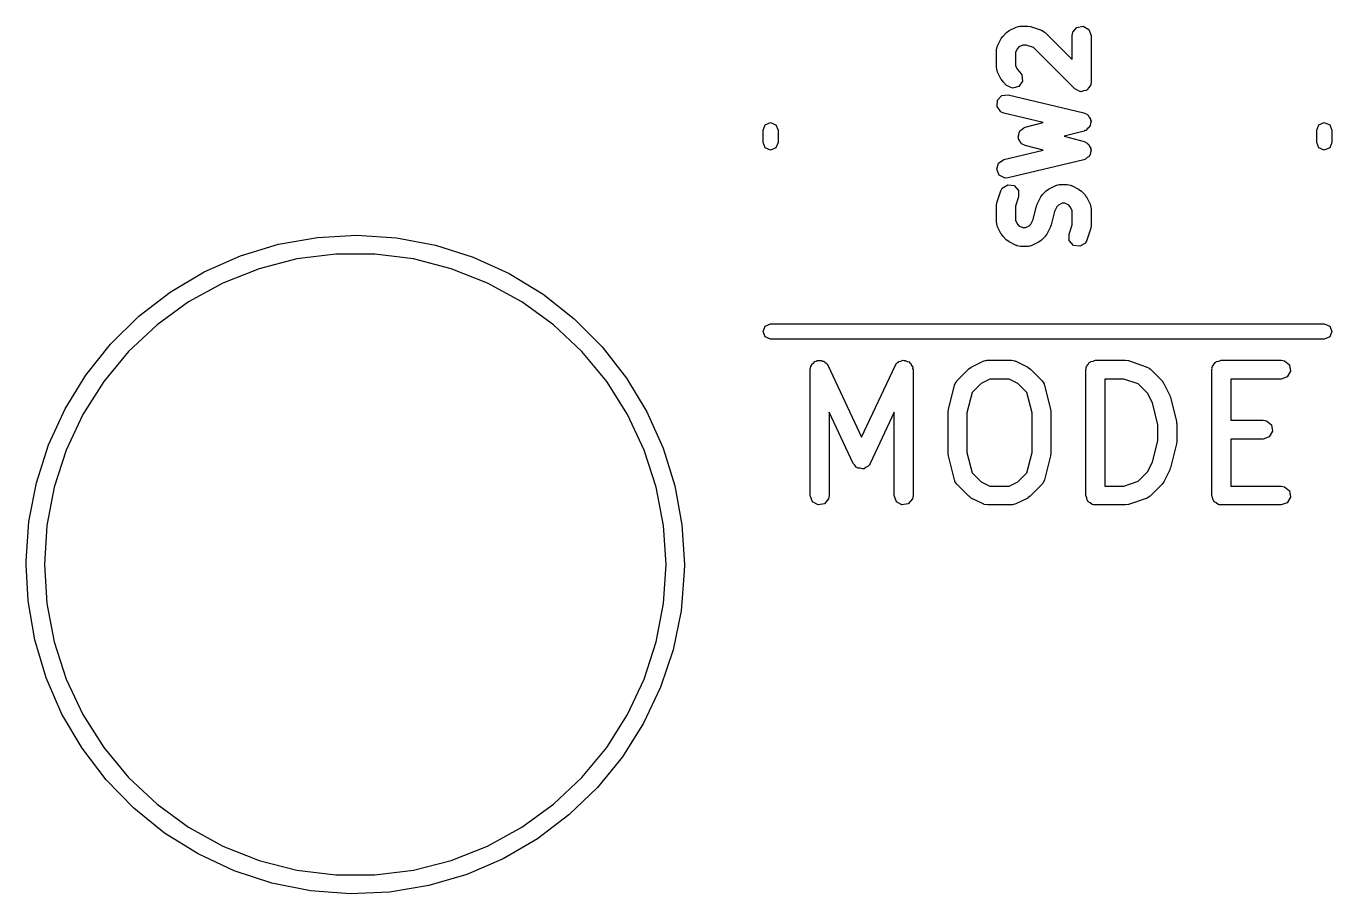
# Model space of a CAD drawing. Extents: x 83.3 to 116.7, y -116.6 to -83.3.
# Drawn here: x 83.39 to 93.76, y -116.61 to -109.72 of the extents above; entities that cross this region are included whole.
import ezdxf

# ---------------------------------------------------------------- set-up
doc = ezdxf.new("R2010")
doc.units = 0
doc.layers.add('BLACK', color=7, linetype='CONTINUOUS')

msp = doc.modelspace()

# ---------------------------------------------------------------- linework, layer by layer
at = {"layer": 'BLACK', "linetype": 'CONTINUOUS'}
for p, q in [((91.1755, -109.776), (91.1939, -109.763)), ((91.1939, -109.763), (91.195, -109.761)), ((91.195, -109.761), (91.2522, -109.733)), ((91.2522, -109.733), (91.2771, -109.725)), ((91.2771, -109.725), (91.2815, -109.727)), ((91.2815, -109.727), (91.2857, -109.725)), ((91.2857, -109.725), (91.3429, -109.725)), ((91.3429, -109.725), (91.3649, -109.729)), ((91.3649, -109.729), (91.3666, -109.729)), ((91.3666, -109.729), (91.4523, -109.757)), ((91.4523, -109.757), (91.4752, -109.77)), ((91.701, -109.774), (91.7339, -109.735)), ((91.7339, -109.735), (91.7845, -109.726)), ((91.7845, -109.726), (91.8289, -109.752)), ((91.8289, -109.752), (91.8464, -109.8)), ((91.1043, -109.881), (91.1329, -109.824)), ((91.1329, -109.824), (91.1463, -109.806)), ((91.1463, -109.806), (91.147, -109.804)), ((91.147, -109.804), (91.1755, -109.776)), ((91.4752, -109.77), (91.4775, -109.774)), ((91.4775, -109.774), (91.4816, -109.776)), ((91.4816, -109.776), (91.6964, -109.99)), ((91.6964, -109.8), (91.701, -109.774)), ((91.6964, -109.99), (91.6964, -109.8)), ((91.8464, -109.8), (91.8464, -110.171)), ((91.0964, -109.914), (91.101, -109.889)), ((91.0964, -110.057), (91.0964, -109.914)), ((91.101, -109.889), (91.1038, -109.885)), ((91.1038, -109.885), (91.1043, -109.881)), ((91.2616, -109.902), (91.2464, -109.932)), ((91.2464, -109.932), (91.2464, -110.039)), ((91.273, -109.89), (91.2616, -109.902)), ((91.3034, -109.875), (91.273, -109.89)), ((91.3307, -109.875), (91.3034, -109.875)), ((91.3881, -109.894), (91.3307, -109.875)), ((91.7184, -110.224), (91.3881, -109.894)), ((91.098, -110.061), (91.0964, -110.057)), ((91.0969, -110.066), (91.098, -110.061)), ((91.1043, -110.091), (91.0969, -110.066)), ((91.2464, -110.039), (91.2616, -110.07)), ((91.2616, -110.07), (91.2816, -110.09)), ((91.1329, -110.148), (91.1043, -110.091)), ((91.1341, -110.149), (91.1329, -110.148)), ((91.147, -110.167), (91.1341, -110.149)), ((91.1755, -110.196), (91.147, -110.167)), ((91.301, -110.162), (91.2716, -110.204)), ((91.2816, -110.09), (91.2965, -110.111)), ((91.2965, -110.111), (91.301, -110.162)), ((91.8464, -110.171), (91.8436, -110.188)), ((91.1026, -110.313), (91.1378, -110.276)), ((91.1378, -110.276), (91.1888, -110.27)), ((91.222, -110.218), (91.1755, -110.196)), ((91.1888, -110.27), (91.7888, -110.413)), ((91.2716, -110.204), (91.222, -110.218)), ((91.7388, -110.234), (91.7184, -110.224)), ((91.7584, -110.245), (91.7388, -110.234)), ((91.7618, -110.245), (91.7584, -110.245)), ((91.7649, -110.246), (91.7618, -110.245)), ((91.7867, -110.24), (91.7649, -110.246)), ((91.8089, -110.236), (91.7867, -110.24)), ((91.8111, -110.234), (91.8089, -110.236)), ((91.8144, -110.233), (91.8111, -110.234)), ((91.8274, -110.214), (91.8144, -110.233)), ((91.8419, -110.197), (91.8274, -110.214)), ((91.8427, -110.192), (91.8419, -110.197)), ((91.8439, -110.191), (91.8427, -110.192)), ((91.8436, -110.188), (91.8439, -110.191)), ((91.0996, -110.364), (91.1026, -110.313)), ((91.1302, -110.405), (91.0996, -110.364)), ((89.2576, -110.508), (89.3, -110.49)), ((89.3, -110.49), (89.3424, -110.508)), ((91.1541, -110.416), (91.1302, -110.405)), ((91.4649, -110.49), (91.1541, -110.416)), ((91.3235, -110.528), (91.4649, -110.49)), ((91.7888, -110.413), (91.8127, -110.423)), ((91.8127, -110.423), (91.8174, -110.429)), ((91.8174, -110.429), (91.8245, -110.433)), ((91.8245, -110.433), (91.8323, -110.449)), ((91.8323, -110.449), (91.8433, -110.464)), ((91.8462, -110.479), (91.8414, -110.497)), ((91.8433, -110.464), (91.8428, -110.472)), ((91.8428, -110.472), (91.8462, -110.479)), ((93.6576, -110.508), (93.7, -110.49)), ((93.7, -110.49), (93.7424, -110.508)), ((89.24, -110.55), (89.2576, -110.508)), ((89.24, -110.65), (89.24, -110.55)), ((89.3424, -110.508), (89.36, -110.55)), ((89.36, -110.55), (89.36, -110.65)), ((91.2681, -110.606), (91.2732, -110.588)), ((91.2732, -110.588), (91.2748, -110.568)), ((91.2748, -110.568), (91.2797, -110.564)), ((91.2797, -110.564), (91.2815, -110.557)), ((91.2815, -110.557), (91.2974, -110.546)), ((91.2974, -110.546), (91.3111, -110.532)), ((91.3111, -110.532), (91.3179, -110.531)), ((91.3179, -110.531), (91.3235, -110.528)), ((91.7908, -110.558), (91.6339, -110.6)), ((91.7972, -110.554), (91.7908, -110.558)), ((91.805, -110.553), (91.7972, -110.554)), ((91.8177, -110.539), (91.805, -110.553)), ((91.8328, -110.529), (91.8177, -110.539)), ((91.8349, -110.521), (91.8328, -110.529)), ((91.8403, -110.515), (91.8349, -110.521)), ((91.8414, -110.497), (91.8403, -110.515)), ((93.64, -110.55), (93.6576, -110.508)), ((93.64, -110.65), (93.64, -110.55)), ((93.7424, -110.508), (93.76, -110.55)), ((93.76, -110.55), (93.76, -110.65)), ((89.2576, -110.692), (89.24, -110.65)), ((89.3, -110.71), (89.2576, -110.692)), ((89.3424, -110.692), (89.3, -110.71)), ((89.36, -110.65), (89.3424, -110.692)), ((91.271, -110.613), (91.2681, -110.606)), ((91.2704, -110.619), (91.271, -110.613)), ((91.2816, -110.635), (91.2704, -110.619)), ((91.2898, -110.653), (91.2816, -110.635)), ((91.296, -110.656), (91.2898, -110.653)), ((91.2999, -110.661), (91.296, -110.656)), ((91.3235, -110.672), (91.2999, -110.661)), ((91.4649, -110.71), (91.3235, -110.672)), ((91.6339, -110.6), (91.7908, -110.642)), ((91.7908, -110.642), (91.8144, -110.653)), ((91.8144, -110.653), (91.8189, -110.659)), ((91.8189, -110.659), (91.8259, -110.663)), ((91.8259, -110.663), (91.8333, -110.68)), ((91.8333, -110.68), (91.8438, -110.695)), ((91.8438, -110.695), (91.8432, -110.703)), ((93.6576, -110.692), (93.64, -110.65)), ((93.7, -110.71), (93.6576, -110.692)), ((93.7424, -110.692), (93.7, -110.71)), ((93.76, -110.65), (93.7424, -110.692)), ((91.1112, -110.812), (91.1541, -110.784)), ((91.1541, -110.784), (91.4649, -110.71)), ((91.7888, -110.787), (91.1888, -110.93)), ((91.7954, -110.783), (91.7888, -110.787)), ((91.8032, -110.782), (91.7954, -110.783)), ((91.8162, -110.769), (91.8032, -110.782)), ((91.8316, -110.759), (91.8162, -110.769)), ((91.8339, -110.751), (91.8316, -110.759)), ((91.8394, -110.746), (91.8339, -110.751)), ((91.841, -110.728), (91.8394, -110.746)), ((91.8463, -110.71), (91.841, -110.728)), ((91.8432, -110.703), (91.8463, -110.71)), ((91.0966, -110.862), (91.1112, -110.812)), ((91.1169, -110.909), (91.0966, -110.862)), ((91.1628, -110.932), (91.1169, -110.909)), ((91.1288, -111.033), (91.1413, -111.011)), ((91.1413, -111.011), (91.185, -110.984)), ((91.1888, -110.93), (91.1628, -110.932)), ((91.185, -110.984), (91.2357, -110.991)), ((91.2357, -110.991), (91.2698, -111.03)), ((91.5093, -111.019), (91.5665, -110.99)), ((91.5665, -110.99), (91.5914, -110.983)), ((91.5914, -110.983), (91.5958, -110.984)), ((91.5958, -110.984), (91.6, -110.982)), ((91.6, -110.982), (91.6571, -110.982)), ((91.6571, -110.982), (91.6828, -110.987)), ((91.6828, -110.987), (91.6862, -110.99)), ((91.6862, -110.99), (91.6907, -110.99)), ((91.6907, -110.99), (91.7478, -111.019)), ((91.1003, -111.119), (91.1288, -111.033)), ((91.2712, -111.081), (91.2464, -111.155)), ((91.2698, -111.03), (91.2712, -111.081)), ((91.4186, -111.138), (91.4472, -111.081)), ((91.4472, -111.081), (91.4606, -111.063)), ((91.4606, -111.063), (91.4613, -111.061)), ((91.4613, -111.061), (91.4898, -111.033)), ((91.4898, -111.033), (91.5082, -111.02)), ((91.5082, -111.02), (91.5093, -111.019)), ((91.7478, -111.019), (91.7658, -111.032)), ((91.7658, -111.032), (91.7673, -111.033)), ((91.7673, -111.033), (91.7959, -111.061)), ((91.7959, -111.061), (91.8088, -111.08)), ((91.8088, -111.08), (91.8099, -111.081)), ((91.8099, -111.081), (91.8385, -111.138)), ((91.0964, -111.143), (91.1003, -111.121)), ((91.0964, -111.286), (91.0964, -111.143)), ((91.1003, -111.121), (91.1003, -111.119)), ((91.2464, -111.155), (91.2464, -111.268)), ((91.3864, -111.26), (91.413, -111.153)), ((91.413, -111.153), (91.4182, -111.141)), ((91.4182, -111.141), (91.4186, -111.138)), ((91.5565, -111.198), (91.5299, -111.304)), ((91.5759, -111.159), (91.5565, -111.198)), ((91.5873, -111.147), (91.5759, -111.159)), ((91.6177, -111.132), (91.5873, -111.147)), ((91.6394, -111.132), (91.6177, -111.132)), ((91.6699, -111.147), (91.6394, -111.132)), ((91.6812, -111.159), (91.6699, -111.147)), ((91.6964, -111.189), (91.6812, -111.159)), ((91.6964, -111.302), (91.6964, -111.189)), ((91.8385, -111.138), (91.8459, -111.163)), ((91.8459, -111.163), (91.8449, -111.167)), ((91.8449, -111.167), (91.8464, -111.171)), ((91.8464, -111.171), (91.8464, -111.314)), ((91.098, -111.29), (91.0964, -111.286)), ((91.0969, -111.294), (91.098, -111.29)), ((91.1043, -111.319), (91.0969, -111.294)), ((91.1329, -111.376), (91.1043, -111.319)), ((91.2464, -111.268), (91.2616, -111.298)), ((91.2616, -111.298), (91.273, -111.31)), ((91.273, -111.31), (91.3034, -111.325)), ((91.3252, -111.325), (91.3556, -111.31)), ((91.3556, -111.31), (91.3669, -111.298)), ((91.3669, -111.298), (91.3864, -111.26)), ((91.5242, -111.319), (91.4957, -111.376)), ((91.5246, -111.316), (91.5242, -111.319)), ((91.5299, -111.304), (91.5246, -111.316)), ((91.6717, -111.376), (91.6964, -111.302)), ((91.8464, -111.314), (91.8425, -111.336)), ((85.3895, -111.457), (85.6994, -111.402)), ((85.6994, -111.402), (86.0137, -111.385)), ((86.0137, -111.385), (86.3277, -111.406)), ((86.3277, -111.406), (86.6371, -111.464)), ((91.1341, -111.378), (91.1329, -111.376)), ((91.147, -111.396), (91.1341, -111.378)), ((91.1755, -111.424), (91.147, -111.396)), ((91.177, -111.425), (91.1755, -111.424)), ((91.195, -111.439), (91.177, -111.425)), ((91.3034, -111.325), (91.3252, -111.325)), ((91.453, -111.424), (91.4347, -111.437)), ((91.4816, -111.396), (91.453, -111.424)), ((91.4823, -111.394), (91.4816, -111.396)), ((91.4957, -111.376), (91.4823, -111.394)), ((91.6731, -111.428), (91.6717, -111.376)), ((91.814, -111.424), (91.8016, -111.447)), ((91.8426, -111.338), (91.814, -111.424)), ((91.8425, -111.336), (91.8426, -111.338)), ((85.0885, -111.549), (85.3895, -111.457)), ((86.6371, -111.464), (86.9371, -111.559)), ((91.2522, -111.467), (91.195, -111.439)), ((91.2566, -111.468), (91.2522, -111.467)), ((91.2601, -111.47), (91.2566, -111.468)), ((91.2857, -111.475), (91.2601, -111.47)), ((91.3429, -111.475), (91.2857, -111.475)), ((91.3471, -111.473), (91.3429, -111.475)), ((91.3514, -111.475), (91.3471, -111.473)), ((91.3764, -111.467), (91.3514, -111.475)), ((91.4335, -111.439), (91.3764, -111.467)), ((91.4347, -111.437), (91.4335, -111.439)), ((91.7071, -111.466), (91.6731, -111.428)), ((91.7579, -111.473), (91.7071, -111.466)), ((91.8016, -111.447), (91.7579, -111.473)), ((84.8006, -111.676), (85.0885, -111.549)), ((85.5372, -111.574), (85.2368, -111.651)), ((85.8449, -111.535), (85.5372, -111.574)), ((86.1551, -111.535), (85.8449, -111.535)), ((86.4628, -111.574), (86.1551, -111.535)), ((86.7632, -111.651), (86.4628, -111.574)), ((86.9371, -111.559), (87.2236, -111.689)), ((84.5302, -111.837), (84.8006, -111.676)), ((85.2368, -111.651), (84.9484, -111.765)), ((87.0516, -111.765), (86.7632, -111.651)), ((87.2236, -111.689), (87.4924, -111.853)), ((84.281, -112.029), (84.5302, -111.837)), ((84.9484, -111.765), (84.6766, -111.915)), ((87.3234, -111.915), (87.0516, -111.765)), ((84.6766, -111.915), (84.4256, -112.097)), ((87.5744, -112.097), (87.3234, -111.915)), ((87.4924, -111.853), (87.7396, -112.048)), ((84.0567, -112.25), (84.281, -112.029)), ((87.7396, -112.048), (87.9615, -112.271)), ((84.4256, -112.097), (84.1995, -112.309)), ((87.8005, -112.309), (87.5744, -112.097)), ((89.24, -112.15), (89.2576, -112.108)), ((89.2576, -112.192), (89.24, -112.15)), ((89.2576, -112.108), (89.3, -112.09)), ((89.3, -112.09), (93.7, -112.09)), ((93.7, -112.09), (93.7424, -112.108)), ((93.7424, -112.108), (93.76, -112.15)), ((93.76, -112.15), (93.7424, -112.192)), ((83.8605, -112.496), (84.0567, -112.25)), ((89.3, -112.21), (89.2576, -112.192)), ((93.7, -112.21), (89.3, -112.21)), ((93.7424, -112.192), (93.7, -112.21)), ((84.1995, -112.309), (84.0018, -112.548)), ((87.9982, -112.548), (87.8005, -112.309)), ((87.9615, -112.271), (88.1551, -112.519)), ((89.6155, -112.452), (89.62, -112.427)), ((89.6155, -113.452), (89.6155, -112.452)), ((89.62, -112.427), (89.6264, -112.419)), ((89.6264, -112.419), (89.629, -112.409)), ((89.629, -112.409), (89.6424, -112.4)), ((89.6424, -112.4), (89.653, -112.387)), ((89.653, -112.387), (89.6628, -112.386)), ((89.6628, -112.386), (89.671, -112.38)), ((89.671, -112.38), (89.6874, -112.381)), ((89.6874, -112.381), (89.7035, -112.379)), ((89.7035, -112.379), (89.7122, -112.384)), ((89.7122, -112.384), (89.7222, -112.384)), ((89.7222, -112.384), (89.7337, -112.396)), ((89.7337, -112.396), (89.7479, -112.404)), ((89.7479, -112.404), (89.7514, -112.414)), ((89.7514, -112.414), (89.7584, -112.421)), ((89.7584, -112.421), (90.0238, -112.989)), ((90.0238, -112.989), (90.2892, -112.421)), ((90.2892, -112.421), (90.3041, -112.399)), ((90.3041, -112.399), (90.3132, -112.395)), ((90.3132, -112.395), (90.3196, -112.387)), ((90.3196, -112.387), (90.3358, -112.385)), ((90.3358, -112.385), (90.3506, -112.378)), ((90.3506, -112.378), (90.3603, -112.38)), ((90.3603, -112.38), (90.3702, -112.379)), ((90.3702, -112.379), (90.3844, -112.387)), ((90.3844, -112.387), (90.4002, -112.391)), ((90.4002, -112.391), (90.4059, -112.399)), ((90.4059, -112.399), (90.4146, -112.404)), ((90.4146, -112.404), (90.4202, -112.42)), ((90.4202, -112.42), (90.4296, -112.433)), ((90.4296, -112.433), (90.4287, -112.443)), ((90.4287, -112.443), (90.4321, -112.452)), ((90.4321, -112.452), (90.4321, -113.452)), ((90.7803, -112.542), (90.8755, -112.447)), ((90.8755, -112.447), (90.8939, -112.434)), ((90.8939, -112.434), (90.895, -112.433)), ((90.895, -112.433), (90.9903, -112.385)), ((90.9903, -112.385), (91.0152, -112.378)), ((91.0152, -112.378), (91.0196, -112.379)), ((91.0196, -112.379), (91.0238, -112.377)), ((91.0238, -112.377), (91.2143, -112.377)), ((91.2143, -112.377), (91.2399, -112.382)), ((91.2399, -112.382), (91.2434, -112.385)), ((91.2434, -112.385), (91.2478, -112.385)), ((91.2478, -112.385), (91.3431, -112.433)), ((91.3431, -112.433), (91.3611, -112.446)), ((91.3611, -112.446), (91.3626, -112.447)), ((91.3626, -112.447), (91.4578, -112.542)), ((91.806, -112.452), (91.8077, -112.443)), ((91.806, -113.452), (91.806, -112.452)), ((91.8071, -112.439), (91.8088, -112.436)), ((91.8077, -112.443), (91.8071, -112.439)), ((91.8088, -112.436), (91.8105, -112.427)), ((91.8105, -112.427), (91.823, -112.412)), ((91.823, -112.412), (91.8327, -112.395)), ((91.8327, -112.395), (91.8391, -112.393)), ((91.8391, -112.393), (91.8435, -112.387)), ((91.8435, -112.387), (91.8626, -112.384)), ((91.8626, -112.384), (91.881, -112.377)), ((91.881, -112.377), (92.119, -112.377)), ((92.119, -112.377), (92.1411, -112.381)), ((92.1411, -112.381), (92.1428, -112.381)), ((92.1428, -112.381), (92.2856, -112.429)), ((92.2856, -112.429), (92.3085, -112.441)), ((92.3085, -112.441), (92.3109, -112.445)), ((92.3109, -112.445), (92.3149, -112.447)), ((92.3149, -112.447), (92.4102, -112.542)), ((92.806, -112.452), (92.8077, -112.443)), ((92.806, -113.452), (92.806, -112.452)), ((92.8071, -112.439), (92.8088, -112.436)), ((92.8077, -112.443), (92.8071, -112.439)), ((92.8088, -112.436), (92.8105, -112.427)), ((92.8105, -112.427), (92.823, -112.412)), ((92.823, -112.412), (92.8327, -112.395)), ((92.8327, -112.395), (92.8391, -112.393)), ((92.8391, -112.393), (92.8435, -112.387)), ((92.8435, -112.387), (92.8626, -112.384)), ((92.8626, -112.384), (92.881, -112.377)), ((92.881, -112.377), (93.3571, -112.377)), ((93.3571, -112.377), (93.3828, -112.382)), ((93.3828, -112.382), (93.4221, -112.415)), ((93.4221, -112.415), (93.431, -112.465)), ((83.6954, -112.764), (83.8605, -112.496)), ((84.0018, -112.548), (83.8356, -112.81)), ((88.1644, -112.81), (87.9982, -112.548)), ((88.1551, -112.519), (88.3174, -112.788)), ((90.7606, -112.577), (90.7712, -112.553)), ((90.7712, -112.553), (90.7772, -112.549)), ((90.7772, -112.549), (90.7803, -112.542)), ((90.973, -112.562), (90.9011, -112.634)), ((91.0415, -112.527), (90.973, -112.562)), ((91.1966, -112.527), (91.0415, -112.527)), ((91.2651, -112.562), (91.1966, -112.527)), ((91.337, -112.634), (91.2651, -112.562)), ((91.4578, -112.542), (91.4727, -112.564)), ((91.4727, -112.564), (91.4734, -112.571)), ((91.956, -112.527), (91.956, -113.377)), ((92.1069, -112.527), (91.956, -112.527)), ((92.2214, -112.566), (92.1069, -112.527)), ((92.2955, -112.64), (92.2214, -112.566)), ((92.4102, -112.542), (92.423, -112.561)), ((92.423, -112.561), (92.4242, -112.562)), ((92.4242, -112.562), (92.4718, -112.657)), ((93.3571, -112.527), (92.956, -112.527)), ((92.956, -112.527), (92.956, -112.854)), ((93.4054, -112.51), (93.3571, -112.527)), ((93.431, -112.465), (93.4054, -112.51)), ((90.713, -112.768), (90.7606, -112.577)), ((90.9011, -112.634), (90.8607, -112.795)), ((91.3774, -112.795), (91.337, -112.634)), ((91.4734, -112.571), (91.4775, -112.577)), ((91.4775, -112.577), (91.5251, -112.768)), ((92.334, -112.717), (92.2955, -112.64)), ((92.4718, -112.657), (92.4755, -112.669)), ((92.4755, -112.669), (92.4775, -112.672)), ((83.5636, -113.05), (83.6954, -112.764)), ((90.7107, -112.786), (90.7133, -112.771)), ((90.7133, -112.771), (90.713, -112.768)), ((91.5251, -112.768), (91.5262, -112.782)), ((92.3774, -112.89), (92.334, -112.717)), ((92.4775, -112.672), (92.5251, -112.863)), ((83.8356, -112.81), (83.7036, -113.091)), ((88.2964, -113.091), (88.1644, -112.81)), ((88.3174, -112.788), (88.4462, -113.076)), ((89.9558, -113.198), (89.7655, -112.79)), ((89.7655, -112.79), (89.7655, -113.452)), ((90.2821, -112.79), (90.0918, -113.198)), ((90.2821, -113.452), (90.2821, -112.79)), ((90.7107, -113.119), (90.7107, -112.786)), ((90.8607, -112.795), (90.8607, -113.11)), ((91.3774, -113.11), (91.3774, -112.795)), ((91.5262, -112.782), (91.5274, -112.786)), ((91.5274, -112.786), (91.5274, -113.119)), ((92.5251, -112.863), (92.5262, -112.878)), ((92.5262, -112.878), (92.5274, -112.881)), ((92.956, -112.854), (93.2143, -112.854)), ((93.2143, -112.854), (93.2399, -112.858)), ((93.2399, -112.858), (93.2792, -112.891)), ((92.3774, -113.015), (92.3774, -112.89)), ((92.5274, -112.881), (92.5274, -113.024)), ((93.2881, -112.942), (93.2625, -112.986)), ((93.2792, -112.891), (93.2881, -112.942)), ((83.4672, -113.35), (83.5636, -113.05)), ((88.4462, -113.076), (88.5395, -113.376)), ((92.334, -113.188), (92.3774, -113.015)), ((92.5251, -113.042), (92.4775, -113.232)), ((92.5274, -113.024), (92.5248, -113.039)), ((92.5248, -113.039), (92.5251, -113.042)), ((93.2143, -113.004), (92.956, -113.004)), ((92.956, -113.004), (92.956, -113.377)), ((93.2625, -112.986), (93.2143, -113.004)), ((83.7036, -113.091), (83.6077, -113.386)), ((88.3923, -113.386), (88.2964, -113.091)), ((90.7119, -113.122), (90.7107, -113.119)), ((90.713, -113.137), (90.7119, -113.122)), ((90.7606, -113.328), (90.713, -113.137)), ((90.8607, -113.11), (90.9011, -113.271)), ((91.337, -113.271), (91.3774, -113.11)), ((91.5251, -113.137), (91.4775, -113.328)), ((91.5274, -113.119), (91.5248, -113.134)), ((91.5248, -113.134), (91.5251, -113.137)), ((92.2955, -113.265), (92.334, -113.188)), ((89.9696, -113.212), (89.9558, -113.198)), ((89.9808, -113.228), (89.9696, -113.212)), ((89.9873, -113.23), (89.9808, -113.228)), ((89.9921, -113.235), (89.9873, -113.23)), ((90.0115, -113.236), (89.9921, -113.235)), ((90.0303, -113.241), (90.0115, -113.236)), ((90.0365, -113.239), (90.0303, -113.241)), ((90.0432, -113.239), (90.0365, -113.239)), ((90.0592, -113.228), (90.0432, -113.239)), ((90.0768, -113.22), (90.0592, -113.228)), ((90.0825, -113.212), (90.0768, -113.22)), ((90.0853, -113.21), (90.0825, -113.212)), ((90.0861, -113.206), (90.0853, -113.21)), ((90.0918, -113.198), (90.0861, -113.206)), ((90.9011, -113.271), (90.973, -113.343)), ((91.2651, -113.343), (91.337, -113.271)), ((92.2214, -113.339), (92.2955, -113.265)), ((92.4718, -113.248), (92.4242, -113.343)), ((92.4722, -113.244), (92.4718, -113.248)), ((92.4775, -113.232), (92.4722, -113.244)), ((83.4074, -113.659), (83.4672, -113.35)), ((83.6077, -113.386), (83.5496, -113.69)), ((88.4504, -113.69), (88.3923, -113.386)), ((88.5395, -113.376), (88.5961, -113.686)), ((90.7647, -113.334), (90.7606, -113.328)), ((90.7654, -113.341), (90.7647, -113.334)), ((90.7803, -113.363), (90.7654, -113.341)), ((90.8755, -113.458), (90.7803, -113.363)), ((90.973, -113.343), (91.0415, -113.377)), ((91.0415, -113.377), (91.1966, -113.377)), ((91.1966, -113.377), (91.2651, -113.343)), ((91.4578, -113.363), (91.3626, -113.458)), ((91.4609, -113.356), (91.4578, -113.363)), ((91.4669, -113.352), (91.4609, -113.356)), ((91.4775, -113.328), (91.4669, -113.352)), ((91.956, -113.377), (92.1069, -113.377)), ((92.1069, -113.377), (92.2214, -113.339)), ((92.4102, -113.363), (92.3149, -113.458)), ((92.4109, -113.361), (92.4102, -113.363)), ((92.4242, -113.343), (92.4109, -113.361)), ((92.956, -113.377), (93.3571, -113.377)), ((93.3571, -113.377), (93.3828, -113.382)), ((93.3828, -113.382), (93.4221, -113.415)), ((89.633, -113.501), (89.6155, -113.452)), ((89.6775, -113.526), (89.633, -113.501)), ((89.761, -113.478), (89.728, -113.517)), ((89.7655, -113.452), (89.761, -113.478)), ((90.2997, -113.501), (90.2821, -113.452)), ((90.3441, -113.526), (90.2997, -113.501)), ((90.4276, -113.478), (90.3946, -113.517)), ((90.4321, -113.452), (90.4276, -113.478)), ((90.877, -113.458), (90.8755, -113.458)), ((90.895, -113.472), (90.877, -113.458)), ((90.9903, -113.519), (90.895, -113.472)), ((91.3431, -113.472), (91.2478, -113.519)), ((91.3442, -113.471), (91.3431, -113.472)), ((91.3626, -113.458), (91.3442, -113.471)), ((91.8126, -113.471), (91.806, -113.452)), ((91.816, -113.49), (91.8126, -113.471)), ((91.8212, -113.494), (91.816, -113.49)), ((91.8235, -113.501), (91.8212, -113.494)), ((91.8404, -113.51), (91.8235, -113.501)), ((92.2856, -113.476), (92.1428, -113.524)), ((92.2891, -113.473), (92.2856, -113.476)), ((92.2936, -113.473), (92.2891, -113.473)), ((92.3149, -113.458), (92.2936, -113.473)), ((92.8126, -113.471), (92.806, -113.452)), ((92.816, -113.49), (92.8126, -113.471)), ((92.8212, -113.494), (92.816, -113.49)), ((92.8235, -113.501), (92.8212, -113.494)), ((92.8404, -113.51), (92.8235, -113.501)), ((93.431, -113.465), (93.4054, -113.51)), ((93.4221, -113.415), (93.431, -113.465)), ((89.728, -113.517), (89.6775, -113.526)), ((90.3946, -113.517), (90.3441, -113.526)), ((90.9947, -113.52), (90.9903, -113.519)), ((90.9982, -113.523), (90.9947, -113.52)), ((91.0238, -113.527), (90.9982, -113.523)), ((91.2143, -113.527), (91.0238, -113.527)), ((91.2185, -113.526), (91.2143, -113.527)), ((91.2229, -113.527), (91.2185, -113.526)), ((91.2478, -113.519), (91.2229, -113.527)), ((91.8553, -113.523), (91.8404, -113.51)), ((91.865, -113.525), (91.8553, -113.523)), ((91.8679, -113.526), (91.865, -113.525)), ((91.8712, -113.526), (91.8679, -113.526)), ((91.881, -113.527), (91.8712, -113.526)), ((92.119, -113.527), (91.881, -113.527)), ((92.1206, -113.527), (92.119, -113.527)), ((92.1428, -113.524), (92.1206, -113.527)), ((92.8553, -113.523), (92.8404, -113.51)), ((92.865, -113.525), (92.8553, -113.523)), ((92.8679, -113.526), (92.865, -113.525)), ((92.8712, -113.526), (92.8679, -113.526)), ((92.881, -113.527), (92.8712, -113.526)), ((93.3571, -113.527), (92.881, -113.527)), ((93.4054, -113.51), (93.3571, -113.527)), ((83.3851, -113.973), (83.4074, -113.659)), ((83.5496, -113.69), (83.5301, -114)), ((88.4699, -114), (88.4504, -113.69)), ((88.5961, -113.686), (88.615, -114)), ((83.3865, -114), (83.3851, -113.973)), ((83.4008, -114.287), (83.3865, -114)), ((83.5301, -114), (83.5496, -114.31)), ((88.4504, -114.31), (88.4699, -114)), ((88.615, -114), (88.6144, -114.055)), ((88.6144, -114.055), (88.5889, -114.368)), ((83.4541, -114.597), (83.4008, -114.287)), ((83.5496, -114.31), (83.6077, -114.614)), ((88.3923, -114.614), (88.4504, -114.31)), ((88.5889, -114.368), (88.5259, -114.677)), ((83.5443, -114.899), (83.4541, -114.597)), ((83.6077, -114.614), (83.7036, -114.909)), ((88.2964, -114.909), (88.3923, -114.614)), ((88.5259, -114.677), (88.4263, -114.975)), ((83.67, -115.187), (83.5443, -114.899)), ((83.7036, -114.909), (83.8356, -115.19)), ((88.1644, -115.19), (88.2964, -114.909)), ((88.4263, -114.975), (88.2915, -115.26)), ((83.8295, -115.459), (83.67, -115.187)), ((83.8356, -115.19), (84.0018, -115.452)), ((87.9982, -115.452), (88.1644, -115.19)), ((88.2915, -115.26), (88.1236, -115.526)), ((84.0205, -115.709), (83.8295, -115.459)), ((84.0018, -115.452), (84.1995, -115.691)), ((87.8005, -115.691), (87.9982, -115.452)), ((88.1236, -115.526), (87.9249, -115.77)), ((84.2401, -115.934), (84.0205, -115.709)), ((84.1995, -115.691), (84.4256, -115.903)), ((87.5744, -115.903), (87.8005, -115.691)), ((87.9249, -115.77), (87.6983, -115.988)), ((84.4852, -116.132), (84.2401, -115.934)), ((84.4256, -115.903), (84.6766, -116.085)), ((87.3234, -116.085), (87.5744, -115.903)), ((87.6983, -115.988), (87.4471, -116.178)), ((84.6766, -116.085), (84.9484, -116.235)), ((87.0516, -116.235), (87.3234, -116.085)), ((84.7522, -116.298), (84.4852, -116.132)), ((87.4471, -116.178), (87.175, -116.336)), ((85.0374, -116.431), (84.7522, -116.298)), ((84.9484, -116.235), (85.2368, -116.349)), ((86.7632, -116.349), (87.0516, -116.235)), ((85.2368, -116.349), (85.5372, -116.426)), ((86.4628, -116.426), (86.7632, -116.349)), ((87.175, -116.336), (86.8858, -116.46)), ((85.3364, -116.529), (85.0374, -116.431)), ((85.5372, -116.426), (85.8449, -116.465)), ((85.8449, -116.465), (86.1551, -116.465)), ((86.1551, -116.465), (86.4628, -116.426)), ((86.8858, -116.46), (86.5838, -116.549)), ((85.6451, -116.591), (85.3364, -116.529)), ((85.9589, -116.615), (85.6451, -116.591)), ((86.2733, -116.601), (85.9589, -116.615)), ((86.5838, -116.549), (86.2733, -116.601))]:
    msp.add_line(p, q, dxfattribs=at)

doc.saveas('drawing.dxf')
